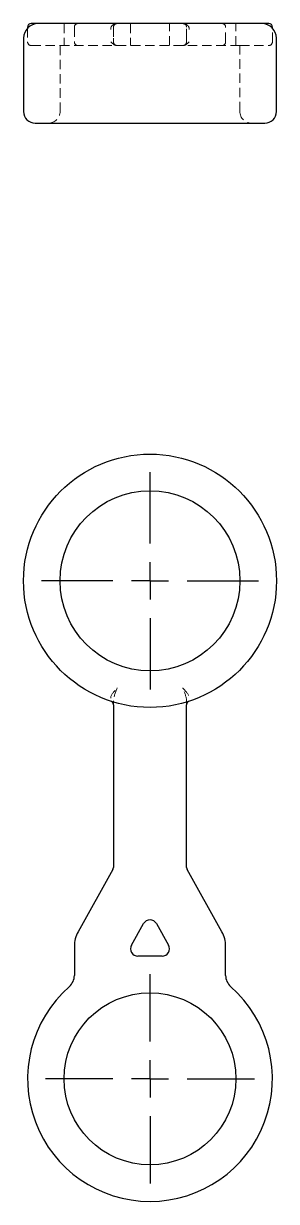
# Model space of a CAD drawing. Header units: millimetres. Extents: x 66 to 230, y 7 to 165.
# Drawn here: x 66 to 100, y 7 to 164.6 of the extents above.
import ezdxf

# ---------------------------------------------------------------- set-up
doc = ezdxf.new("R2010")
doc.units = ezdxf.units.MM
doc.linetypes.add('HIDDEN', pattern=[1.905, 1.27, -0.635])
doc.layers.add('10', color=7, linetype='Continuous')

# ---------------------------------------------------------------- blocks, each defined once
blk = doc.blocks.new('SW_CENTERMARKSYMBOL_0')
at = {"layer": '10', "color": 0}
for p, q in [((0, 5), (0, 14.01)), ((0, 0), (0, 2.5)), ((-5, 0), (-14.01, 0)), ((0, 0), (-2.5, 0)), ((0, 0), (0, -2.5)), ((0, 0), (2.5, 0)), ((5, 0), (14.01, 0)), ((0, -5), (0, -14.01))]:
    blk.add_line(p, q, dxfattribs=at)
blk = doc.blocks.new('SW_CENTERMARKSYMBOL_1')
at = {"layer": '10', "color": 0}
for p, q in [((0, 5), (0, 14.55)), ((0, 0), (0, 2.5)), ((-5, 0), (-14.55, 0)), ((0, 0), (-2.5, 0)), ((0, 0), (0, -2.5)), ((0, 0), (2.5, 0)), ((5, 0), (14.55, 0)), ((0, -5), (0, -14.55))]:
    blk.add_line(p, q, dxfattribs=at)

msp = doc.modelspace()

# ---------------------------------------------------------------- linework, layer by layer
at = {"color": 7, "linetype": 'Continuous', "lineweight": 25}
for p, q in [((66.59, 164.13), (66.59, 164.01)), ((68.01, 164.62), (67.08, 164.62)), ((97.99, 164.62), (68.01, 164.62)), ((98.92, 164.62), (97.99, 164.62)), ((99.41, 164.01), (99.41, 164.13)), ((66.05, 162.66), (66.05, 152.86)), ((99.95, 152.86), (99.95, 162.66)), ((67.62, 151.29), (98.38, 151.29)), ((78.1, 73.46), (78.1, 51.67)), ((87.9, 51.67), (87.9, 73.46)), ((78.04, 51.43), (73.36, 43.09)), ((92.64, 43.09), (87.96, 51.43)), ((80.53, 41.29), (82.14, 44.18)), ((83.86, 44.18), (85.47, 41.29)), ((72.86, 41.17), (72.86, 37.24)), ((93.14, 37.24), (93.14, 41.17)), ((84.62, 39.83), (81.38, 39.83))]:
    msp.add_line(p, q, dxfattribs=at)
at = {"color": 7, "linetype": 'HIDDEN', "lineweight": 18}
for p, q in [((66.59, 164.01), (66.59, 162.17)), ((71.49, 164.62), (71.49, 161.68)), ((72.86, 164.13), (72.86, 162.17)), ((80.4, 164.62), (80.4, 161.68)), ((85.6, 161.68), (85.6, 164.62)), ((93.14, 162.17), (93.14, 164.13)), ((94.51, 161.68), (94.51, 164.62)), ((99.41, 162.17), (99.41, 164.01)), ((78.1, 162.66), (78.1, 162.17)), ((87.9, 162.17), (87.9, 162.66)), ((67.08, 161.68), (70.95, 161.68)), ((95.05, 161.68), (70.95, 161.68)), ((70.95, 161.68), (70.95, 152.86)), ((95.05, 161.68), (98.92, 161.68)), ((95.05, 152.86), (95.05, 161.68))]:
    msp.add_line(p, q, dxfattribs=at)
at = {"color": 7, "linetype": 'Continuous', "lineweight": 25}
for centre, radius in [((83, 90.05), 16.95), ((83, 90.05), 12.05), ((83, 23.41), 11.51)]:
    msp.add_circle(centre, radius, dxfattribs=at)
for centre, radius, start, end in [((68.01, 162.66), 1.96, 90, 180), ((67.08, 164.13), 0.49, 90, 180), ((97.99, 162.66), 1.96, 0, 90), ((98.92, 164.13), 0.49, 0, 90), ((67.62, 152.86), 1.57, 180, 270), ((98.38, 152.86), 1.57, 270, 0), ((77.61, 73.46), 0.49, 0, 72.0017), ((88.39, 73.46), 0.49, 107.9983, 180), ((77.61, 51.67), 0.49, 330.6917, 0), ((88.39, 51.67), 0.49, 180, 209.3083), ((83, 43.7), 0.98, 29.2052, 150.7948), ((76.78, 41.17), 3.92, 150.6917, 180), ((89.22, 41.17), 3.92, 0, 29.3083), ((81.38, 40.81), 0.98, 150.7948, 270), ((84.62, 40.81), 0.98, 270, 29.2052), ((70.9, 37.24), 1.96, 311.1983, 0), ((95.1, 37.24), 1.96, 180, 228.8017), ((83, 23.41), 16.41, 131.1983, 48.8017)]:
    msp.add_arc(centre, radius, start, end, dxfattribs=at)
at = {"color": 7, "linetype": 'HIDDEN', "lineweight": 18}
for centre, radius, start, end in [((73.35, 164.13), 0.49, 90, 180), ((92.65, 164.13), 0.49, 0, 90), ((67.08, 162.17), 0.49, 180, 270), ((73.35, 162.17), 0.49, 180, 270), ((78.59, 162.17), 0.49, 180, 270), ((87.41, 162.17), 0.49, 270, 0), ((92.65, 162.17), 0.49, 270, 0), ((98.92, 162.17), 0.49, 270, 0), ((69.38, 152.86), 1.57, 270, 0), ((96.62, 152.86), 1.57, 180, 270)]:
    msp.add_arc(centre, radius, start, end, dxfattribs=at)
for points, knots in [([(77.74, 163.84), (77.71, 164.32), (78.17, 164.62), (78.59, 164.62), (78.59, 164.62), (78.59, 164.62)], [0, 0, 0, 0, 0.1178385, 0.1178385, 0.1183689, 0.1183689, 0.1183689, 0.1183689]), ([(78.59, 164.62), (78.59, 164.62), (78.59, 164.62), (78.36, 164.62), (78.1, 164.43), (78.1, 164.13)], [0, 0, 0, 0, 0.0005303, 0.0005303, 0.1183689, 0.1183689, 0.1183689, 0.1183689]), ([(87.9, 164.13), (87.89, 164.2), (87.87, 164.35), (87.71, 164.55), (87.55, 164.59), (87.45, 164.61)], [0, 0, 0, 0, 0.2207413, 0.5088622, 1, 1, 1, 1]), ([(87.57, 164.59), (87.63, 164.58), (87.79, 164.56), (88.02, 164.42), (88.23, 164.18), (88.25, 163.95), (88.26, 163.84)], [0, 0, 0, 0, 0.182128, 0.435548, 0.734666, 1, 1, 1, 1]), ([(78.56, 161.68), (78.4, 161.68), (78.25, 161.75), (77.99, 161.93), (77.87, 162.05), (77.76, 162.17)], [0, 0, 0, 0, 0.5, 0.5, 1, 1, 1, 1]), ([(87.44, 161.68), (87.6, 161.68), (87.75, 161.75), (88.01, 161.93), (88.13, 162.05), (88.24, 162.17)], [0, 0, 0, 0, 0.5, 0.5, 1, 1, 1, 1]), ([(77.74, 74.35), (77.71, 74.74), (78.17, 75.23), (78.59, 75.71), (78.59, 75.72), (78.59, 75.72)], [0, 0, 0, 0, 0.1178385, 0.1178385, 0.1183689, 0.1183689, 0.1183689, 0.1183689]), ([(78.59, 75.72), (78.59, 75.72), (78.59, 75.71), (78.36, 75.09), (78.1, 74.45), (78.1, 73.97)], [0, 0, 0, 0, 0.0005303, 0.0005303, 0.1183689, 0.1183689, 0.1183689, 0.1183689]), ([(87.41, 75.72), (87.41, 75.72), (87.41, 75.71), (87.83, 75.23), (88.29, 74.74), (88.26, 74.35)], [-0.0005303, -0.0005303, -0.0005303, -0.0005303, 0, 0, 0.1178385, 0.1178385, 0.1178385, 0.1178385]), ([(87.9, 73.97), (87.9, 74.45), (87.64, 75.09), (87.41, 75.71), (87.41, 75.72), (87.41, 75.72)], [-0.0005303, -0.0005303, -0.0005303, -0.0005303, 0.1173082, 0.1173082, 0.1178385, 0.1178385, 0.1178385, 0.1178385])]:
    msp.add_open_spline(points, degree=3, knots=knots, dxfattribs=at)
for points in [[(78.1, 164.13), (78.1, 163.72), (78.1, 163.19), (78.1, 162.66)], [(87.9, 162.66), (87.9, 163.19), (87.9, 163.72), (87.9, 164.13)], [(78.1, 73.97), (78.1, 73.65), (78.1, 73.46), (78.1, 73.46)], [(87.9, 73.46), (87.9, 73.46), (87.9, 73.65), (87.9, 73.97)]]:
    msp.add_open_spline(points, degree=3, dxfattribs=at)

# ---------------------------------------------------------------- block references
at = {"layer": '10'}
for name, p in [('SW_CENTERMARKSYMBOL_1', (83, 90.05)), ('SW_CENTERMARKSYMBOL_0', (83, 23.41))]:
    msp.add_blockref(name, p, dxfattribs=at)

doc.saveas('drawing.dxf')
